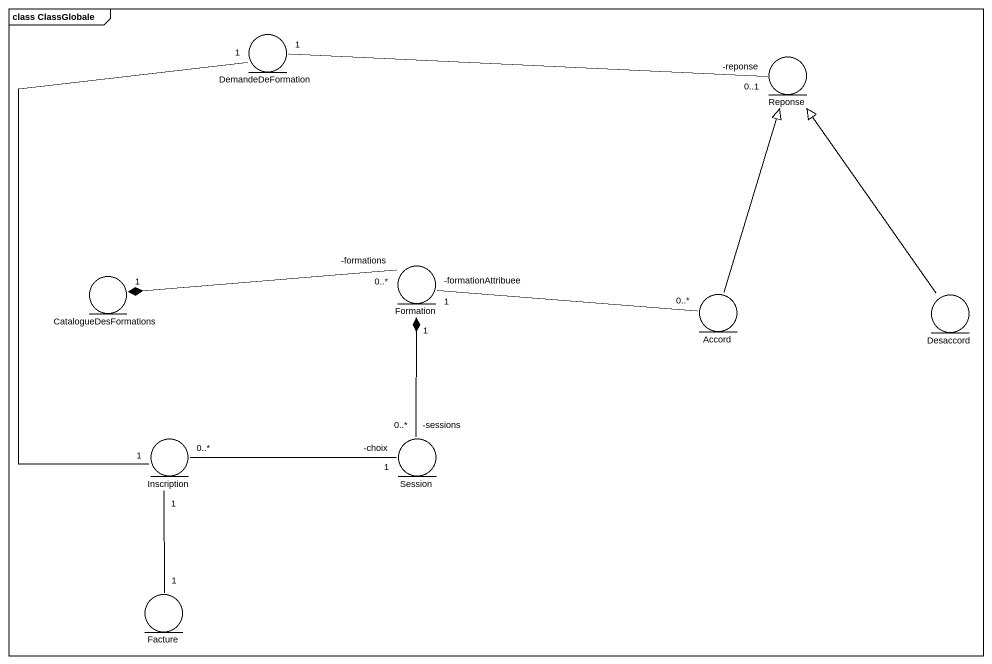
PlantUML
@startuml
mainframe class ClassGlobale
entity DemandeDeFormation
entity Reponse
entity CatalogueDesFormations
entity Formation
entity Accord
entity Desaccord
entity Inscription
entity Session
entity Facture
DemandeDeFormation "1" -right- "-reponse\n0..1" Reponse
CatalogueDesFormations "1" *-right- "-formations\n0..*" Formation
Formation "-formationAttribuee\n1" -right- "0..*" Accord
Formation "1" *-- "-sessions\n0..*" Session
Accord -up-|> Reponse
Desaccord -up-|> Reponse
Inscription "1" -up- "1" DemandeDeFormation
Inscription "0..*" -right- "-choix\n1" Session
Facture "1" -up- "1" Inscription
@enduml
